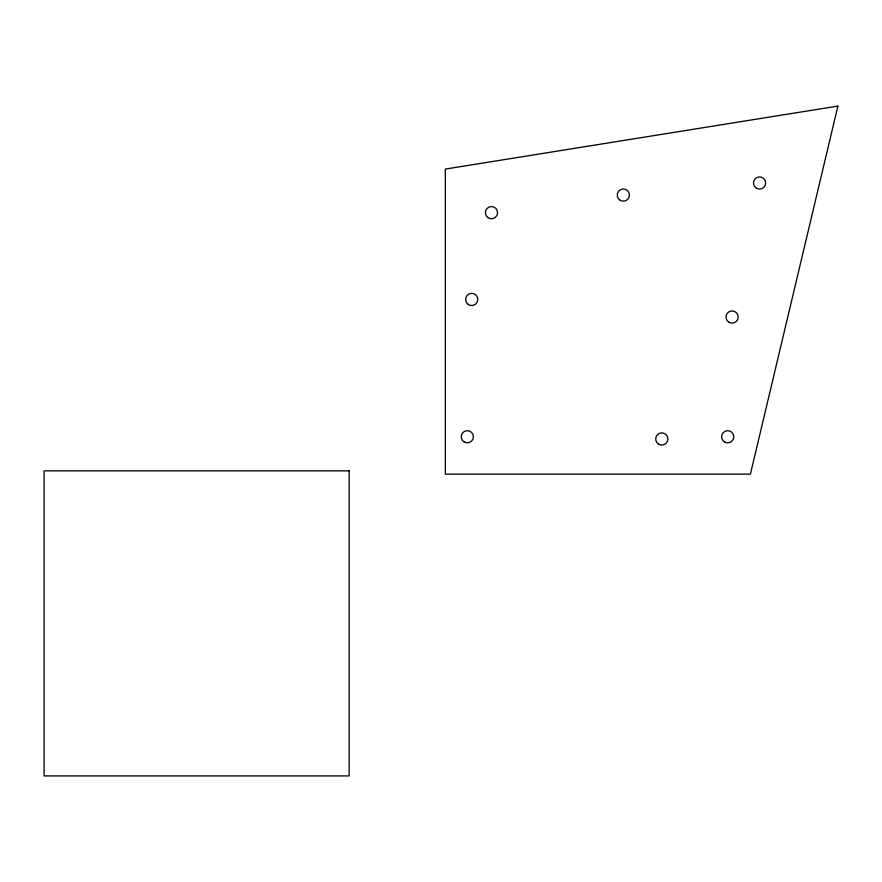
<?xml version="1.0" encoding="UTF-8"?>
<svg xmlns="http://www.w3.org/2000/svg" width="882" height="882" viewBox="0 0 882 882"><rect width="100%" height="100%" fill="white"/><g stroke="black" fill="none" stroke-linecap="round" stroke-linejoin="round"><path stroke-width="1.32" d="M837.9 106.083L750.406 474.13L445.355 474.13L445.355 169.079L837.9 106.083M349.14 470.867L44.1 470.867L44.1 775.917L349.14 775.917L349.14 470.867M488.077 217.7A6.097 6.097 0 0 0 497.58 213.091A6.097 6.097 0 0 0 488.837 207.16A6.097 6.097 0 0 0 488.077 217.7M620.278 200.357A6.097 6.097 0 0 0 629.439 195.076A6.097 6.097 0 0 0 620.278 189.795A6.097 6.097 0 0 0 620.278 200.357M756.513 188.274A6.097 6.097 0 0 0 765.664 182.993A6.097 6.097 0 0 0 756.513 177.701A6.097 6.097 0 0 0 756.513 188.274M729.05 322.305A6.097 6.097 0 0 0 738.201 317.024A6.097 6.097 0 0 0 729.05 311.743A6.097 6.097 0 0 0 729.05 322.305M724.651 442.058A6.097 6.097 0 0 0 733.802 436.766A6.097 6.097 0 0 0 724.651 431.485A6.097 6.097 0 0 0 724.651 442.058M464.274 442.058A6.097 6.097 0 0 0 473.425 436.766A6.097 6.097 0 0 0 464.274 431.485A6.097 6.097 0 0 0 464.274 442.058M658.733 444.252A6.097 6.097 0 0 0 667.883 438.971A6.097 6.097 0 0 0 658.733 433.69A6.097 6.097 0 0 0 658.733 444.252M468.298 304.499A6.097 6.097 0 0 0 477.812 299.88A6.097 6.097 0 0 0 469.059 293.96A6.097 6.097 0 0 0 468.298 304.499"/></g></svg>
